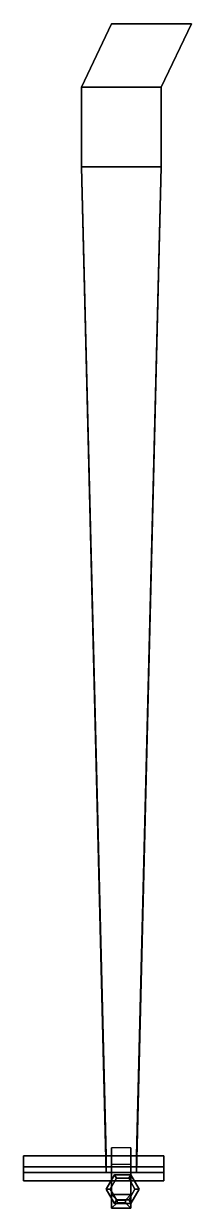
# Model space of a CAD drawing. Extents: x -0.45 to 0.16, y -4.22 to 0.08.
import ezdxf

# ---------------------------------------------------------------- set-up
doc = ezdxf.new("R2010")
doc.units = 0
doc.layers.add('SUPPORTS', color=5, linetype='CONTINUOUS')

msp = doc.modelspace()

# ---------------------------------------------------------------- linework, layer by layer
at = {"layer": 'SUPPORTS'}
for points in [[(-0.13, 0.08, 0.55), (-0.24, -0.15, 0.55), (-0.24, -0.15, 0.84), (-0.13, 0.08, 0.84)], [(0.16, 0.08, 0.55), (0.05, -0.15, 0.55), (-0.24, -0.15, 0.55), (-0.13, 0.08, 0.55)], [(-0.13, 0.08, 0.84), (-0.24, -0.15, 0.84), (0.05, -0.15, 0.84), (0.16, 0.08, 0.84)], [(0.16, 0.08, 0.84), (0.16, 0.08, 0.55), (-0.13, 0.08, 0.55), (-0.13, 0.08, 0.84)], [(0.05, -0.15, 0.84), (0.05, -0.15, 0.55), (0.16, 0.08, 0.55), (0.16, 0.08, 0.84)], [(-0.24, -0.15, 0.55), (-0.24, -0.44, 0.55), (-0.24, -0.44, 0.84), (-0.24, -0.15, 0.84)], [(-0.24, -0.15, 0.84), (-0.24, -0.44, 0.84), (0.05, -0.44, 0.84), (0.05, -0.15, 0.84)], [(0.05, -0.15, 0.55), (0.05, -0.44, 0.55), (-0.24, -0.44, 0.55), (-0.24, -0.15, 0.55)], [(0.05, -0.44, 0.84), (0.05, -0.44, 0.55), (0.05, -0.15, 0.55), (0.05, -0.15, 0.84)], [(-0.24, -0.44, 0.55), (-0.15, -4.03, 0.34), (-0.15, -4.09, 0.45), (-0.24, -0.44, 0.84)], [(-0.24, -0.44, 0.84), (-0.15, -4.09, 0.45), (-0.04, -4.09, 0.45), (0.05, -0.44, 0.84)], [(0.05, -0.44, 0.55), (-0.04, -4.03, 0.34), (-0.15, -4.03, 0.34), (-0.24, -0.44, 0.55)], [(-0.04, -4.09, 0.45), (-0.04, -4.03, 0.34), (0.05, -0.44, 0.55), (0.05, -0.44, 0.84)], [(-0.45, -4.09, 0.45), (-0.45, -4.03, 0.34), (0.06, -4.03, 0.34), (0.06, -4.09, 0.45)], [(0.06, -4.09, 0.45), (0.06, -4.03, 0.34), (-0.45, -4.03, 0.34), (-0.45, -4.09, 0.45)], [(0.06, -4.03, 0.34), (0.06, -4.03, 0.29), (-0.45, -4.03, 0.29), (-0.45, -4.03, 0.34)], [(-0.45, -4.03, 0.34), (-0.45, -4.03, 0.29), (0.06, -4.03, 0.29), (0.06, -4.03, 0.34)], [(-0.45, -4.03, 0.29), (-0.45, -4.07, 0.19), (0.06, -4.07, 0.19), (0.06, -4.03, 0.29)], [(0.06, -4.03, 0.29), (0.06, -4.07, 0.19), (-0.45, -4.07, 0.19), (-0.45, -4.03, 0.29)], [(-0.06, -4.17, 0.57), (-0.06, -4, 0.45), (-0.13, -4, 0.45), (-0.13, -4.17, 0.57)], [(-0.13, -4, 0.45), (-0.13, -4.06, 0.45), (-0.13, -4.22, 0.56), (-0.13, -4.17, 0.57)], [(-0.06, -4.22, 0.56), (-0.06, -4.06, 0.45), (-0.06, -4, 0.45), (-0.06, -4.17, 0.57)], [(-0.13, -4.22, 0.56), (-0.13, -4.06, 0.45), (-0.06, -4.06, 0.45), (-0.06, -4.22, 0.56)], [(0.06, -4.12, 0.47), (0.06, -4.09, 0.45), (-0.45, -4.09, 0.45), (-0.45, -4.12, 0.47)], [(-0.45, -4.12, 0.47), (-0.45, -4.09, 0.45), (0.06, -4.09, 0.45), (0.06, -4.12, 0.47)], [(-0.15, -4.15, 0.48), (-0.135, -4.15, 0.4887), (-0.1125, -4.111, 0.4887), (-0.12, -4.098, 0.48)], [(-0.135, -4.15, 0.4713), (-0.15, -4.15, 0.48), (-0.12, -4.098, 0.48), (-0.1125, -4.111, 0.4713)], [(-0.135, -4.15, 0.4887), (-0.135, -4.15, 0.4713), (-0.1125, -4.111, 0.4713), (-0.1125, -4.111, 0.4887)], [(-0.12, -4.098, 0.48), (-0.1125, -4.111, 0.4887), (-0.0675, -4.111, 0.4887), (-0.06, -4.098, 0.48)], [(-0.1125, -4.111, 0.4713), (-0.12, -4.098, 0.48), (-0.06, -4.098, 0.48), (-0.0675, -4.111, 0.4713)], [(-0.1125, -4.111, 0.4887), (-0.1125, -4.111, 0.4713), (-0.0675, -4.111, 0.4713), (-0.0675, -4.111, 0.4887)], [(-0.06, -4.098, 0.48), (-0.0675, -4.111, 0.4887), (-0.045, -4.15, 0.4887), (-0.03, -4.15, 0.48)], [(-0.0675, -4.111, 0.4713), (-0.06, -4.098, 0.48), (-0.03, -4.15, 0.48), (-0.045, -4.15, 0.4713)], [(-0.0675, -4.111, 0.4887), (-0.0675, -4.111, 0.4713), (-0.045, -4.15, 0.4713), (-0.045, -4.15, 0.4887)], [(-0.12, -4.202, 0.48), (-0.1125, -4.189, 0.4887), (-0.135, -4.15, 0.4887), (-0.15, -4.15, 0.48)], [(-0.1125, -4.189, 0.4713), (-0.12, -4.202, 0.48), (-0.15, -4.15, 0.48), (-0.135, -4.15, 0.4713)], [(-0.1125, -4.189, 0.4887), (-0.1125, -4.189, 0.4713), (-0.135, -4.15, 0.4713), (-0.135, -4.15, 0.4887)], [(-0.08, -4.19, 0.73), (-0.06, -4.17, 0.57), (-0.13, -4.17, 0.57), (-0.11, -4.19, 0.73)], [(-0.13, -4.17, 0.57), (-0.13, -4.22, 0.56), (-0.11, -4.2, 0.73), (-0.11, -4.19, 0.73)], [(-0.08, -4.2, 0.73), (-0.06, -4.22, 0.56), (-0.06, -4.17, 0.57), (-0.08, -4.19, 0.73)], [(-0.03, -4.15, 0.48), (-0.045, -4.15, 0.4887), (-0.0675, -4.189, 0.4887), (-0.06, -4.202, 0.48)], [(-0.045, -4.15, 0.4887), (-0.045, -4.15, 0.4713), (-0.0675, -4.189, 0.4713), (-0.0675, -4.189, 0.4887)], [(-0.045, -4.15, 0.4713), (-0.03, -4.15, 0.48), (-0.06, -4.202, 0.48), (-0.0675, -4.189, 0.4713)], [(-0.11, -4.2, 0.73), (-0.13, -4.22, 0.56), (-0.06, -4.22, 0.56), (-0.08, -4.2, 0.73)], [(-0.06, -4.202, 0.48), (-0.0675, -4.189, 0.4887), (-0.1125, -4.189, 0.4887), (-0.12, -4.202, 0.48)], [(-0.0675, -4.189, 0.4713), (-0.06, -4.202, 0.48), (-0.12, -4.202, 0.48), (-0.1125, -4.189, 0.4713)], [(-0.0675, -4.189, 0.4887), (-0.0675, -4.189, 0.4713), (-0.1125, -4.189, 0.4713), (-0.1125, -4.189, 0.4887)], [(-0.11, -4.19, 0.73), (-0.11, -4.2, 0.73), (-0.08, -4.2, 0.73), (-0.08, -4.19, 0.73)]]:
    msp.add_3dface(points, dxfattribs=at)

doc.saveas('drawing.dxf')
